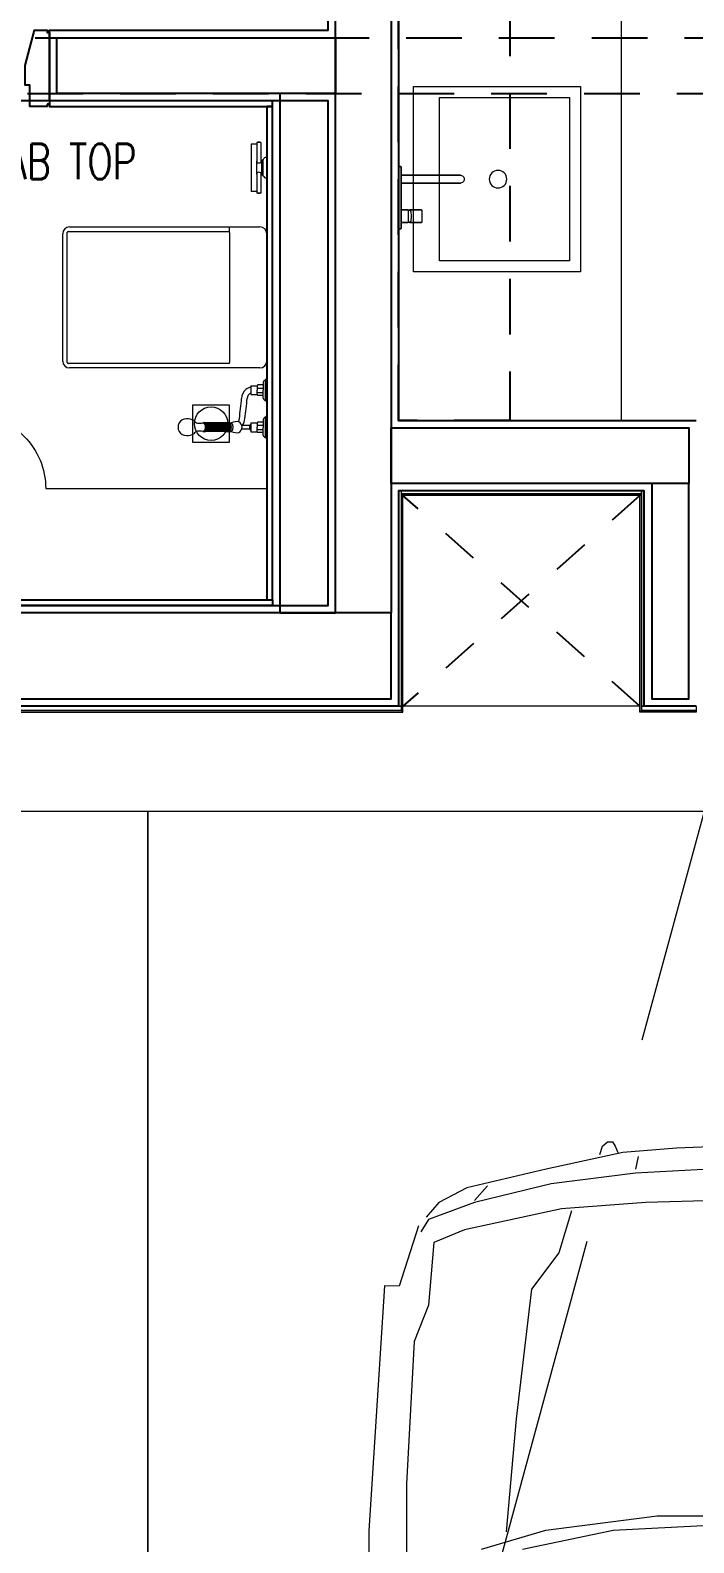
# Model space of a CAD drawing. Header units: metres. Extents: x 42 to 199, y -121 to 268.
# Drawn here: x 80.204 to 81.992, y -60.667 to -56.592 of the extents above; entities that cross this region are included whole.
import ezdxf
from ezdxf.enums import TextEntityAlignment as Align

# ---------------------------------------------------------------- set-up
doc = ezdxf.new("R2010")
doc.units = ezdxf.units.M
doc.header["$LTSCALE"] = 0.3
doc.linetypes.add('( Hidden )', pattern=[0.375, 0.25, -0.125])
doc.linetypes.add('HIDDEN', pattern=[0.375, 0.25, -0.125])
doc.layers.get('0').update_dxf_attribs({"color": 8})
for name, color, linetype, lineweight in [('A-DOOR TAGS', 8, 'Continuous', 9), ('A-Furniture', 8, 'Continuous', 0), ('A-Plumbing Fixtures', 8, 'Continuous', 0), ('DA HOUSE ARCH LAYOUT', 8, 'Continuous', 9), ('ELEVATION 3', 8, 'Continuous', 13)]:
    doc.layers.add(name, color=color, linetype=linetype, lineweight=lineweight)
for name, color, linetype in [('A-DWV', 8, 'Continuous'), ('A-ELEVATION 3', 8, 'Continuous'), ('A-ELEVATION 5', 8, 'Continuous'), ('A-flooring', 8, 'Continuous'), ('A-Hidden-Above', 8, 'HIDDEN'), ('A-Wall-Full', 8, 'Continuous'), ('A-Wall-Plst', 8, 'Continuous')]:
    doc.layers.add(name, color=color, linetype=linetype)
doc.styles.add('RomanS-Narrow', font='romans.shx', dxfattribs={"width": 0.75})

# ---------------------------------------------------------------- blocks, each defined once
blk = doc.blocks.new('car')
at = {"layer": 'A-Furniture'}
for p, q in [((33.113, 18.9106), (33.2645, 18.9051)), ((33.4297, 18.9106), (33.4226, 18.8938)), ((33.4364, 18.9219), (33.4297, 18.9106)), ((33.4502, 18.9219), (33.4364, 18.9219)), ((33.464, 18.9106), (33.4502, 18.9219)), ((33.4711, 18.8883), (33.464, 18.9106)), ((33.2645, 18.9051), (33.4092, 18.8938)), ((33.3678, 18.8825), (33.3745, 18.8486)), ((33.4092, 18.8938), (33.6159, 18.8486)), ((33.175, 18.8486), (33.3745, 18.8373)), ((33.3745, 18.8373), (33.6021, 18.8092)), ((33.6159, 18.8486), (33.8292, 18.7979)), ((33.6021, 18.8092), (33.8087, 18.7585)), ((33.774, 18.8037), (33.8087, 18.764)), ((33.8292, 18.7979), (33.9049, 18.7585)), ((33.1541, 18.764), (33.3469, 18.7585)), ((33.3469, 18.7585), (33.5744, 18.7414)), ((33.8087, 18.7585), (33.9325, 18.7133)), ((33.9049, 18.7585), (33.9392, 18.7191)), ((33.5468, 18.7359), (33.5812, 18.6232)), ((33.5744, 18.7414), (33.8359, 18.6852)), ((33.9325, 18.7133), (33.953, 18.6794)), ((33.8359, 18.6852), (33.9187, 18.6513)), ((33.9598, 18.6959), (34.012, 18.5331)), ((33.9187, 18.6513), (33.9325, 18.4821)), ((33.5812, 18.6232), (33.6546, 18.5253)), ((33.6546, 18.5253), (33.696, 18.1755)), ((34.012, 18.5331), (34.0515, 18.5341)), ((34.0515, 18.5341), (34.0933, 17.8737)), ((33.9325, 18.4821), (33.9713, 18.3841)), ((33.9713, 18.3841), (33.9922, 18.0005)), ((33.696, 18.1755), (33.7237, 17.871)), ((33.9922, 18.0005), (33.9922, 17.7693)), ((33.3167, 17.9147), (33.072, 17.9147)), ((33.6162, 17.8759), (33.3167, 17.9147)), ((33.4349, 17.8759), (33.1746, 17.889)), ((33.6796, 17.8242), (33.4349, 17.8759)), ((33.79, 17.8242), (33.6162, 17.8759)), ((34.0933, 17.8737), (34.0933, 17.6849))]:
    blk.add_line(p, q, dxfattribs=at)
blk = doc.blocks.new('zw$AFE9')
at = {"color": 8, "linetype": '( Hidden )', "ltscale": 15, "transparency": 33554559}
blk.add_lwpolyline([(5.5, 0), (0, 1.5), (5.5, 3)], dxfattribs=at)
at = {"color": 8, "transparency": 33554559}
blk.add_lwpolyline([(5.5, 3), (5.5, 0), (0, 0), (0, 3)], close=True, dxfattribs=at)
at = {"layer": 'A-ELEVATION 5', "xscale": -1, "rotation": 89.99999999999979}
blk.add_blockref('car', (19.813, 34.6888), dxfattribs=at)
blk = doc.blocks.new('FK_R_BLR_FINAL FLOOR PLANS_24.09.2020$0$Door Legend-flat-46')
at = {"color": 8, "linetype": 'ByBlock'}
blk.add_ellipse((-0.0021, 0.106), major_axis=(0.21, 0.0004), ratio=0.597277, start_param=-3.141592653589793, end_param=3.141592653589793, dxfattribs=at)
blk = doc.blocks.new('zw$81B5-flat-1-flat-1-flat-1-flat-1-flat-1-flat-1-flat-1')
at = {"color": 4}
for p, q in [((-0.5618, -0.5486), (-0.5618, -0.0361)), ((-0.5493, -0.4648), (-0.5493, -0.0323)), ((-0.5468, -0.0298), (-0.1968, -0.0298)), ((-0.543, -0.0173), (-0.2005, -0.0173)), ((-0.1943, -0.0323), (-0.1943, -0.4648)), ((-0.1818, -0.0361), (-0.1818, -0.5486)), ((-0.7329, -0.459), (-0.7329, -0.4021)), ((-0.7327, -0.4595), (-0.7327, -0.4024)), ((-0.7322, -0.4604), (-0.7322, -0.403)), ((-0.7314, -0.4615), (-0.7314, -0.4038)), ((-0.7303, -0.4629), (-0.7303, -0.4048)), ((-0.7289, -0.4641), (-0.7289, -0.4057)), ((-0.7272, -0.4651), (-0.7272, -0.4066)), ((-0.7254, -0.4659), (-0.7254, -0.4072)), ((-0.7175, -0.466), (-0.7175, -0.4073)), ((-0.7156, -0.4652), (-0.7156, -0.4067)), ((-0.7139, -0.4642), (-0.7139, -0.4058)), ((-0.7125, -0.4629), (-0.7125, -0.4048)), ((-0.7113, -0.4615), (-0.7113, -0.4038)), ((-0.7103, -0.4601), (-0.7103, -0.4028)), ((-0.7098, -0.459), (-0.7098, -0.4021)), ((-0.7235, -0.4664), (-0.7235, -0.4077)), ((-0.7215, -0.4666), (-0.7215, -0.4078)), ((-0.7195, -0.4664), (-0.7195, -0.4077)), ((-0.7329, -0.4664), (-0.7329, -0.4722)), ((-0.7098, -0.4664), (-0.7098, -0.4722)), ((-0.1968, -0.4673), (-0.5468, -0.4673)), ((-0.1968, -0.4673), (-0.1818, -0.4673)), ((-0.7098, -0.5246), (-0.7336, -0.5246)), ((-0.7336, -0.5246), (-0.7336, -0.5415)), ((-0.7268, -0.5219), (-0.7268, -0.4997)), ((-0.7166, -0.5219), (-0.7166, -0.4999)), ((-0.7098, -0.5246), (-0.7098, -0.5415)), ((-0.6098, -0.5246), (-0.6336, -0.5246)), ((-0.6336, -0.5246), (-0.6336, -0.5415)), ((-0.6098, -0.5246), (-0.6098, -0.5415)), ((0.0415, -0.5256), (-0.0866, -0.5255)), ((-0.0865, -0.5409), (-0.0865, -0.5255)), ((0.0415, -0.5256), (0.0005, -0.5256)), ((0.0415, -0.5409), (0.0415, -0.5255)), ((-0.7513, -0.5673), (-0.7513, -0.5646)), ((-0.7513, -0.5673), (-0.6923, -0.5673)), ((-0.6945, -0.5634), (-0.7491, -0.5634)), ((-0.7433, -0.5572), (-0.7218, -0.5572)), ((-0.7358, -0.5572), (-0.7358, -0.5426)), ((-0.7336, -0.5415), (-0.7217, -0.5415)), ((-0.7277, -0.5415), (-0.7277, -0.5572)), ((-0.7003, -0.5572), (-0.7218, -0.5572)), ((-0.7098, -0.5415), (-0.7217, -0.5415)), ((-0.7158, -0.5415), (-0.7158, -0.5572)), ((-0.7076, -0.5572), (-0.7076, -0.5426)), ((-0.6923, -0.5673), (-0.6923, -0.5646)), ((-0.6513, -0.5673), (-0.6513, -0.5646)), ((-0.6513, -0.5673), (-0.5923, -0.5673)), ((-0.5945, -0.5634), (-0.6491, -0.5634)), ((-0.6433, -0.5572), (-0.6218, -0.5572)), ((-0.6358, -0.5572), (-0.6358, -0.5426)), ((-0.6336, -0.5415), (-0.6217, -0.5415)), ((-0.6277, -0.5415), (-0.6277, -0.5572)), ((-0.6003, -0.5572), (-0.6218, -0.5572)), ((-0.6098, -0.5415), (-0.6217, -0.5415)), ((-0.6158, -0.5415), (-0.6158, -0.5572)), ((-0.6076, -0.5572), (-0.6076, -0.5426)), ((-0.5923, -0.5673), (-0.5923, -0.5646)), ((-0.2005, -0.5673), (-0.543, -0.5673)), ((-0.091, -0.5509), (-0.091, -0.5409)), ((-0.0358, -0.5409), (-0.091, -0.5409)), ((-0.0358, -0.5509), (-0.091, -0.5509)), ((-0.0492, -0.5633), (-0.0492, -0.5673)), ((0.0058, -0.5673), (-0.0492, -0.5673)), ((0.0003, -0.5568), (-0.0437, -0.5568)), ((-0.0017, -0.5528), (-0.0417, -0.5528)), ((-0.0417, -0.5528), (-0.0417, -0.5568)), ((-0.0037, -0.5398), (-0.0397, -0.5398)), ((0.046, -0.5409), (-0.0077, -0.5409)), ((0.046, -0.5509), (-0.0077, -0.5509)), ((-0.0017, -0.5528), (-0.0017, -0.5568)), ((0.0058, -0.5633), (0.0058, -0.5673)), ((0.046, -0.5509), (0.046, -0.5409))]:
    blk.add_line(p, q, dxfattribs=at)
blk.add_lwpolyline([(-0.6618, -0.4673), (-0.6618, -0.3673), (-0.7618, -0.3673), (-0.7618, -0.4673)], close=True, dxfattribs=at)
for points in [[(-0.091, -0.5489), (-0.092, -0.5489), (-0.092, -0.5429), (-0.091, -0.5429)], [(0.046, -0.5489), (0.047, -0.5489), (0.047, -0.5429), (0.046, -0.5429)]]:
    blk.add_lwpolyline(points, dxfattribs=at)
blk.add_circle((-0.7118, -0.4173), 0.045, dxfattribs=at)
for centre, radius, start, end in [((-0.543, -0.0361), 0.0188, 90, 180), ((-0.5468, -0.0323), 0.0025, 90, 180), ((-0.2005, -0.0361), 0.0188, 0, 90), ((-0.1968, -0.0323), 0.0025, 0, 90), ((-0.7213, -0.3507), 0.0225, 359.1351, 180.8649), ((-0.7011, -0.352), 0.0427, 178.7483, 206.4876), ((-0.7414, -0.352), 0.0427, 333.5124, 1.2517), ((-0.7485, -0.3854), 0.017, 16.288, 57.3519), ((-0.7308, -0.3984), 0.0028, 137.3065, 222.6935), ((-0.7317, -0.3956), 0.0015, 143.1441, 216.8559), ((-0.7317, -0.4012), 0.0015, 143.1441, 216.8559), ((-0.7791, -0.3852), 0.0471, 348.3571, 5.6253), ((-0.7213, -0.3897), 0.0126, 203.4368, 336.5632), ((-0.7213, -0.3908), 0.0129, 206.3551, 333.6449), ((-0.7213, -0.3928), 0.0138, 213.1371, 326.8629), ((-0.7213, -0.3932), 0.0146, 217.5398, 322.4602), ((-0.6636, -0.3852), 0.0471, 174.3747, 191.6429), ((-0.6942, -0.3854), 0.017, 122.6481, 163.712), ((-0.711, -0.3956), 0.0015, 323.1441, 36.8559), ((-0.7118, -0.3984), 0.0028, 317.3065, 42.6935), ((-0.711, -0.4012), 0.0015, 323.1441, 36.8559), ((-0.7056, -0.4862), 0.0307, 152.7727, 191.5996), ((-0.7308, -0.4627), 0.0028, 137.3065, 222.6935), ((-0.7317, -0.4599), 0.0015, 143.1441, 216.8559), ((-0.7317, -0.4655), 0.0015, 143.1441, 216.8559), ((-0.7213, -0.454), 0.0126, 203.4368, 336.5632), ((-0.7213, -0.455), 0.0129, 206.3551, 333.6449), ((-0.7213, -0.457), 0.0138, 213.1371, 326.8629), ((-0.7213, -0.4575), 0.0146, 217.5398, 322.4602), ((-0.7213, -0.4589), 0.0176, 229.0147, 310.9853), ((-0.711, -0.4599), 0.0015, 323.1441, 36.8559), ((-0.7118, -0.4627), 0.0028, 317.3065, 42.6935), ((-0.711, -0.4655), 0.0015, 323.1441, 36.8559), ((-0.7369, -0.4862), 0.0307, 348.4004, 27.2273), ((-0.5468, -0.4648), 0.0025, 180, 270), ((-0.1968, -0.4648), 0.0025, 270, 0), ((-0.7213, -0.4839), 0.0167, 210.5106, 329.4894), ((-0.7217, -0.5305), 0.01, 35.7762, 144.2238), ((-0.6932, -0.4637), 0.0448, 238.5932, 263.7686), ((-0.6949, -0.4669), 0.0268, 244.0824, 263.2266), ((-0.5028, 0.9912), 1.4974, 262.5073, 264.5933), ((-0.6006, 0.1115), 0.6274, 261.0603, 266.0403), ((-0.6441, -0.5317), 0.0321, 39.6697, 89.6336), ((-0.6437, -0.5296), 0.0153, 19.0504, 90.6085), ((-0.6386, -0.5265), 0.0245, 4.3011, 38.585), ((-0.7492, -0.5658), 0.00241, 88.0282, 152.0821), ((-0.7368, -0.5693), 0.0138, 118.3436, 154.2104), ((-0.732, -0.5471), 0.00586, 105.9076, 129.9207), ((-0.7114, -0.5471), 0.00586, 50.0793, 74.0924), ((-0.7068, -0.5693), 0.0138, 25.7896, 61.6564), ((-0.6944, -0.5658), 0.00241, 27.9179, 91.9718), ((-0.6492, -0.5658), 0.00241, 88.0282, 152.0821), ((-0.6368, -0.5693), 0.0138, 118.3436, 154.2104), ((-0.632, -0.5471), 0.00586, 105.9076, 129.9207), ((-0.6114, -0.5471), 0.00586, 50.0793, 74.0924), ((-0.6068, -0.5693), 0.0138, 25.7896, 61.6564), ((-0.5944, -0.5658), 0.00241, 27.9179, 91.9718), ((-0.543, -0.5486), 0.0188, 180, 270), ((-0.2005, -0.5486), 0.0188, 270, 0), ((-0.0449, -0.564), 0.00443, 107.7746, 170.8611), ((-0.0475, -0.5562), 0.00383, 289.8198, 350.7712), ((-0.0447, -0.5457), 0.00768, 292.3879, 317.6995), ((-0.0447, -0.5457), 0.00768, 39.5857, 50.1197), ((-0.0442, -0.5459), 0.00975, 329.1554, 30.8446), ((0.0007, -0.5459), 0.00975, 149.1554, 210.8446), ((0.0012, -0.5457), 0.00768, 129.8803, 141.0583), ((0.0012, -0.5457), 0.00768, 222.3005, 247.6121), ((0.004, -0.5562), 0.00383, 189.2288, 250.1802), ((0.0014, -0.564), 0.00443, 9.1389, 72.2254)]:
    blk.add_arc(centre, radius, start, end, dxfattribs=at)
blk = doc.blocks.new('RED_ROSETTA_PV_XREF 22.07.21$0$A$C7F376221-flat-2-flat-1-flat-1-flat-1-flat-1-flat-1-flat-1')
at = {"color": 4, "ltscale": 0.5}
for p, q in [((0.45, 0.5), (0, 0.5)), ((0, 0.5), (0, 0)), ((0.45, 0), (0.45, 0.5)), ((0.38, 0.47), (0.03, 0.47)), ((0.03, 0.47), (0.03, 0.03)), ((0.38, 0.03), (0.38, 0.47)), ((0.3139, 0.2527), (0.3136, 0.25)), ((0.3139, 0.2527), (0.3136, 0.25)), ((0.3136, 0.25), (0.3139, 0.2473)), ((0.3136, 0.25), (0.3139, 0.2473)), ((0.3149, 0.2552), (0.3139, 0.2527)), ((0.3149, 0.2552), (0.3139, 0.2527)), ((0.3139, 0.2473), (0.3149, 0.2448)), ((0.3139, 0.2473), (0.3149, 0.2448)), ((0.3165, 0.2574), (0.3149, 0.2552)), ((0.3149, 0.2448), (0.3165, 0.2426)), ((0.3185, 0.2591), (0.3165, 0.2574)), ((0.3209, 0.2601), (0.3185, 0.2591)), ((0.3234, 0.2605), (0.3209, 0.2601)), ((0.3376, 0.2605), (0.3234, 0.2605)), ((0.3234, 0.2605), (0.3376, 0.2605)), ((0.3395, 0.2605), (0.3376, 0.2605)), ((0.3376, 0.2605), (0.3395, 0.2605)), ((0.3419, 0.2605), (0.3395, 0.2605)), ((0.3395, 0.2605), (0.3419, 0.2605)), ((0.3419, 0.2605), (0.3447, 0.2605)), ((0.3447, 0.2605), (0.3419, 0.2605)), ((0.3447, 0.2605), (0.348, 0.2605)), ((0.348, 0.2605), (0.3447, 0.2605)), ((0.3516, 0.2605), (0.348, 0.2605)), ((0.348, 0.2605), (0.3516, 0.2605)), ((0.3554, 0.2605), (0.3516, 0.2605)), ((0.3516, 0.2605), (0.3554, 0.2605)), ((0.3554, 0.2605), (0.3595, 0.2605)), ((0.3595, 0.2605), (0.3554, 0.2605)), ((0.3595, 0.2605), (0.3638, 0.2605)), ((0.3638, 0.2605), (0.3595, 0.2605)), ((0.3638, 0.2605), (0.3681, 0.2605)), ((0.3681, 0.2605), (0.3638, 0.2605)), ((0.3681, 0.2605), (0.4801, 0.2605)), ((0.4801, 0.2605), (0.3681, 0.2605)), ((0.4806, 0.2605), (0.4801, 0.2605)), ((0.4801, 0.2605), (0.4806, 0.2605)), ((0.4814, 0.2607), (0.4806, 0.2605)), ((0.4824, 0.2612), (0.4814, 0.2607)), ((0.4832, 0.2622), (0.4824, 0.2612)), ((0.4836, 0.2635), (0.4832, 0.2622)), ((0.4839, 0.2837), (0.4836, 0.283)), ((0.4836, 0.283), (0.4836, 0.2828)), ((0.4836, 0.2828), (0.4836, 0.2823)), ((0.4836, 0.2823), (0.4836, 0.2815)), ((0.4836, 0.2815), (0.4836, 0.2805)), ((0.4836, 0.2805), (0.4836, 0.2793)), ((0.4836, 0.2793), (0.4836, 0.278)), ((0.4836, 0.278), (0.4836, 0.2635)), ((0.4836, 0.278), (0.4836, 0.277)), ((0.4836, 0.278), (0.4836, 0.2635)), ((0.4836, 0.277), (0.4836, 0.2743)), ((0.4836, 0.2766), (0.4836, 0.2756)), ((0.4836, 0.2756), (0.4836, 0.273)), ((0.4836, 0.2743), (0.4836, 0.2698)), ((0.4836, 0.273), (0.4836, 0.2688)), ((0.4836, 0.2698), (0.4836, 0.2639)), ((0.4836, 0.2688), (0.4836, 0.2635)), ((0.4836, 0.266), (0.4836, 0.2654)), ((0.4836, 0.2654), (0.4836, 0.2639)), ((0.4836, 0.2646), (0.4836, 0.2641)), ((0.4836, 0.2641), (0.4836, 0.2635)), ((0.4836, 0.2639), (0.4836, 0.2613)), ((0.4836, 0.2639), (0.4836, 0.2572)), ((0.4836, 0.2613), (0.4836, 0.258)), ((0.4836, 0.258), (0.4836, 0.2541)), ((0.4836, 0.2572), (0.4836, 0.25)), ((0.4836, 0.2541), (0.4836, 0.25)), ((0.4836, 0.25), (0.4836, 0.2428)), ((0.4836, 0.25), (0.4836, 0.2459)), ((0.4836, 0.2459), (0.4836, 0.242)), ((0.4846, 0.284), (0.4839, 0.2837)), ((0.4839, 0.2837), (0.4839, 0.2835)), ((0.4839, 0.2835), (0.4839, 0.2829)), ((0.4839, 0.2829), (0.4839, 0.282)), ((0.4839, 0.282), (0.4839, 0.2808)), ((0.4839, 0.2808), (0.4839, 0.2795)), ((0.4839, 0.2795), (0.4839, 0.278)), ((0.4839, 0.278), (0.4839, 0.2)), ((0.4839, 0.278), (0.4839, 0.2)), ((0.4906, 0.284), (0.4846, 0.284)), ((0.4846, 0.284), (0.4906, 0.284)), ((0.4906, 0.284), (0.4906, 0.2838)), ((0.4906, 0.2838), (0.4906, 0.2832)), ((0.4906, 0.2832), (0.4906, 0.2822)), ((0.4906, 0.2822), (0.4906, 0.281)), ((0.4906, 0.281), (0.4906, 0.2795)), ((0.4906, 0.2795), (0.4906, 0.278)), ((0.4906, 0.278), (0.4906, 0.2)), ((0.4906, 0.278), (0.4906, 0.2)), ((0.3165, 0.2426), (0.3185, 0.2409)), ((0.3185, 0.2409), (0.3209, 0.2399)), ((0.3209, 0.2399), (0.3234, 0.2395)), ((0.3234, 0.2395), (0.3376, 0.2395)), ((0.3376, 0.2395), (0.3234, 0.2395)), ((0.3395, 0.2395), (0.3376, 0.2395)), ((0.3376, 0.2395), (0.3395, 0.2395)), ((0.3419, 0.2395), (0.3395, 0.2395)), ((0.3395, 0.2395), (0.3419, 0.2395)), ((0.3419, 0.2395), (0.3447, 0.2395)), ((0.3447, 0.2395), (0.3419, 0.2395)), ((0.3447, 0.2395), (0.348, 0.2395)), ((0.348, 0.2395), (0.3447, 0.2395)), ((0.348, 0.2395), (0.3516, 0.2395)), ((0.3516, 0.2395), (0.348, 0.2395)), ((0.3516, 0.2395), (0.3554, 0.2395)), ((0.3554, 0.2395), (0.3516, 0.2395)), ((0.3595, 0.2395), (0.3554, 0.2395)), ((0.3554, 0.2395), (0.3595, 0.2395)), ((0.3638, 0.2395), (0.3595, 0.2395)), ((0.3595, 0.2395), (0.3638, 0.2395)), ((0.3638, 0.2395), (0.3681, 0.2395)), ((0.3681, 0.2395), (0.3638, 0.2395)), ((0.3681, 0.2395), (0.4801, 0.2395)), ((0.4801, 0.2395), (0.3681, 0.2395)), ((0.4801, 0.2395), (0.4806, 0.2395)), ((0.4806, 0.2395), (0.4801, 0.2395)), ((0.4806, 0.2395), (0.4814, 0.2393)), ((0.4814, 0.2393), (0.4824, 0.2388)), ((0.4824, 0.2388), (0.4832, 0.2378)), ((0.4832, 0.2378), (0.4836, 0.2365)), ((0.4836, 0.2428), (0.4836, 0.2361)), ((0.4836, 0.242), (0.4836, 0.2387)), ((0.4836, 0.2387), (0.4836, 0.2361)), ((0.4836, 0.2365), (0.4836, 0.2312)), ((0.4836, 0.2365), (0.4836, 0.2359)), ((0.4836, 0.2365), (0.4836, 0.2)), ((0.4836, 0.2361), (0.4836, 0.2346)), ((0.4836, 0.2361), (0.4836, 0.2302)), ((0.4836, 0.2359), (0.4836, 0.2354)), ((0.4836, 0.2346), (0.4836, 0.234)), ((0.4836, 0.2312), (0.4836, 0.227)), ((0.4836, 0.2302), (0.4836, 0.2257)), ((0.4836, 0.227), (0.4836, 0.2244)), ((0.4836, 0.2257), (0.4836, 0.223)), ((0.4836, 0.2244), (0.4836, 0.2234)), ((0.4836, 0.223), (0.4836, 0.222)), ((0.4278, 0.1667), (0.4276, 0.1662)), ((0.4276, 0.1662), (0.4276, 0.15)), ((0.4282, 0.167), (0.4278, 0.1667)), ((0.4301, 0.167), (0.4282, 0.167)), ((0.4282, 0.167), (0.4301, 0.167)), ((0.4435, 0.167), (0.4301, 0.167)), ((0.4301, 0.167), (0.4435, 0.167)), ((0.4435, 0.167), (0.4465, 0.167)), ((0.4465, 0.167), (0.4435, 0.167)), ((0.4606, 0.167), (0.4465, 0.167)), ((0.4465, 0.167), (0.4606, 0.167)), ((0.4586, 0.1647), (0.4577, 0.162)), ((0.4595, 0.1664), (0.4586, 0.1647)), ((0.4606, 0.166), (0.4592, 0.1658)), ((0.4606, 0.167), (0.4595, 0.1664)), ((0.4606, 0.167), (0.4606, 0.1664)), ((0.4606, 0.1664), (0.4606, 0.166)), ((0.4646, 0.166), (0.4606, 0.166)), ((0.4606, 0.166), (0.4646, 0.166)), ((0.4648, 0.1668), (0.4646, 0.1663)), ((0.4646, 0.1663), (0.4646, 0.166)), ((0.4646, 0.166), (0.4646, 0.1654)), ((0.4646, 0.1654), (0.4646, 0.1639)), ((0.4646, 0.1639), (0.4646, 0.1613)), ((0.4653, 0.167), (0.4648, 0.1668)), ((0.4648, 0.1668), (0.4648, 0.1662)), ((0.4648, 0.1662), (0.4648, 0.1645)), ((0.4648, 0.1645), (0.4648, 0.1619)), ((0.4653, 0.167), (0.4836, 0.167)), ((0.4836, 0.167), (0.4653, 0.167)), ((0.4836, 0.2), (0.4836, 0.167)), ((0.4836, 0.178), (0.4836, 0.177)), ((0.4836, 0.177), (0.4836, 0.1743)), ((0.4836, 0.1766), (0.4836, 0.1756)), ((0.4836, 0.1756), (0.4836, 0.173)), ((0.4836, 0.1743), (0.4836, 0.1698)), ((0.4836, 0.173), (0.4836, 0.1688)), ((0.4836, 0.1698), (0.4836, 0.1639)), ((0.4836, 0.1688), (0.4836, 0.167)), ((0.4836, 0.1675), (0.4836, 0.1669)), ((0.4836, 0.1675), (0.4836, 0.167)), ((0.4836, 0.1669), (0.4836, 0.1652)), ((0.4836, 0.1652), (0.4836, 0.1624)), ((0.4836, 0.1639), (0.4836, 0.1572)), ((0.4839, 0.2), (0.4839, 0.122)), ((0.4906, 0.2), (0.4906, 0.122)), ((0.4276, 0.15), (0.4276, 0.1338)), ((0.4276, 0.1338), (0.4278, 0.1333)), ((0.4278, 0.1333), (0.4282, 0.133)), ((0.4282, 0.133), (0.4301, 0.133)), ((0.4301, 0.133), (0.4282, 0.133)), ((0.4465, 0.133), (0.4301, 0.133)), ((0.4301, 0.133), (0.4465, 0.133)), ((0.4465, 0.133), (0.4606, 0.133)), ((0.4606, 0.133), (0.4465, 0.133)), ((0.4567, 0.1544), (0.4566, 0.15)), ((0.4566, 0.15), (0.4567, 0.1456)), ((0.4571, 0.1584), (0.4567, 0.1544)), ((0.4567, 0.1456), (0.4571, 0.1416)), ((0.4577, 0.162), (0.4571, 0.1584)), ((0.4571, 0.1416), (0.4577, 0.138)), ((0.4577, 0.138), (0.4586, 0.1353)), ((0.4586, 0.1353), (0.4595, 0.1336)), ((0.4592, 0.1342), (0.4606, 0.134)), ((0.4595, 0.1336), (0.4606, 0.133)), ((0.4646, 0.134), (0.4606, 0.134)), ((0.4606, 0.134), (0.4606, 0.1336)), ((0.4606, 0.134), (0.4646, 0.134)), ((0.4606, 0.1336), (0.4606, 0.133)), ((0.4646, 0.1613), (0.4646, 0.1579)), ((0.4646, 0.1579), (0.4646, 0.1541)), ((0.4646, 0.1541), (0.4646, 0.15)), ((0.4646, 0.15), (0.4646, 0.1459)), ((0.4646, 0.1459), (0.4646, 0.1421)), ((0.4646, 0.1421), (0.4646, 0.1387)), ((0.4646, 0.1387), (0.4646, 0.1361)), ((0.4646, 0.1361), (0.4646, 0.1346)), ((0.4646, 0.1346), (0.4646, 0.134)), ((0.4646, 0.134), (0.4646, 0.1338)), ((0.4646, 0.1338), (0.4648, 0.1333)), ((0.4648, 0.1619), (0.4648, 0.1584)), ((0.4648, 0.1584), (0.4648, 0.1543)), ((0.4648, 0.1543), (0.4648, 0.15)), ((0.4648, 0.15), (0.4648, 0.1457)), ((0.4648, 0.1457), (0.4648, 0.1417)), ((0.4648, 0.1417), (0.4648, 0.1382)), ((0.4648, 0.1382), (0.4648, 0.1355)), ((0.4648, 0.1355), (0.4648, 0.1339)), ((0.4648, 0.1339), (0.4648, 0.1333)), ((0.4648, 0.1333), (0.4653, 0.133)), ((0.4653, 0.133), (0.4836, 0.133)), ((0.4836, 0.133), (0.4653, 0.133)), ((0.4836, 0.1624), (0.4836, 0.1588)), ((0.4836, 0.1588), (0.4836, 0.1545)), ((0.4836, 0.1572), (0.4836, 0.15)), ((0.4836, 0.1545), (0.4836, 0.15)), ((0.4836, 0.15), (0.4836, 0.1428)), ((0.4836, 0.15), (0.4836, 0.1455)), ((0.4836, 0.1455), (0.4836, 0.1412)), ((0.4836, 0.1428), (0.4836, 0.1361)), ((0.4836, 0.1412), (0.4836, 0.1376)), ((0.4836, 0.1376), (0.4836, 0.1348)), ((0.4836, 0.1361), (0.4836, 0.1302)), ((0.4836, 0.1348), (0.4836, 0.1331)), ((0.4836, 0.1331), (0.4836, 0.1325)), ((0.4836, 0.133), (0.4836, 0.122)), ((0.4836, 0.133), (0.4836, 0.1312)), ((0.4836, 0.133), (0.4836, 0.1325)), ((0.4836, 0.1312), (0.4836, 0.127)), ((0.4836, 0.1302), (0.4836, 0.1257)), ((0.4836, 0.127), (0.4836, 0.1244)), ((0.4836, 0.1257), (0.4836, 0.123)), ((0.4836, 0.1244), (0.4836, 0.1234)), ((0.4836, 0.123), (0.4836, 0.122)), ((0.4836, 0.122), (0.4836, 0.1207)), ((0.4836, 0.1207), (0.4836, 0.1195)), ((0.4836, 0.1195), (0.4836, 0.1185)), ((0.4836, 0.1185), (0.4836, 0.1177)), ((0.4836, 0.1177), (0.4836, 0.1172)), ((0.4836, 0.1172), (0.4836, 0.117)), ((0.4836, 0.117), (0.4839, 0.1163)), ((0.4839, 0.122), (0.4839, 0.1205)), ((0.4839, 0.1205), (0.4839, 0.1192)), ((0.4839, 0.1192), (0.4839, 0.118)), ((0.4839, 0.118), (0.4839, 0.1171)), ((0.4839, 0.1171), (0.4839, 0.1165)), ((0.4839, 0.1165), (0.4839, 0.1163)), ((0.4839, 0.1163), (0.4846, 0.116)), ((0.4846, 0.116), (0.4906, 0.116)), ((0.4906, 0.116), (0.4846, 0.116)), ((0.4906, 0.122), (0.4906, 0.1205)), ((0.4906, 0.1205), (0.4906, 0.119)), ((0.4906, 0.119), (0.4906, 0.1178)), ((0.4906, 0.1178), (0.4906, 0.1168)), ((0.4906, 0.1168), (0.4906, 0.1162)), ((0.4906, 0.1162), (0.4906, 0.116)), ((0, 0), (0.45, 0)), ((0.03, 0.03), (0.38, 0.03))]:
    blk.add_line(p, q, dxfattribs=at)
blk.add_circle((0.2223, 0.25), 0.0237, dxfattribs=at)
blk = doc.blocks.new('DA HOUSE ARCH LAYOUT')
at = {"layer": 'A-DWV', "color": 8, "linetype": 'Continuous'}
blk.add_lwpolyline([(-16.8964, 3.8372), (-16.8964, 3.8312), (-16.9434, 3.8312), (-16.9434, 3.8882), (-16.9554, 3.8882), (-16.9554, 3.9412), (-16.9304, 4.0362), (-16.8964, 4.0362), (-16.8964, 4.0302), (-16.8904, 4.0302), (-16.8904, 3.8372)], close=True, dxfattribs=at)
at = {"layer": 'A-ELEVATION 3', "color": 8, "ltscale": 0.25}
blk.add_line((-16.8904, 3.8462), (-17.7504, 3.8462), dxfattribs=at)
at = {"layer": 'A-flooring', "color": 8, "ltscale": 0.25}
for points in [[(-16.2896, 3.8462), (-16.8904, 3.8462), (-16.8904, 3.8312), (-16.2896, 3.8312)], [(-16.2896, 2.4862), (-18.9496, 2.4862), (-18.9496, 2.5012), (-16.2896, 2.5012)]]:
    blk.add_lwpolyline(points, close=True, dxfattribs=at)
at = {"layer": 'A-Furniture', "color": 8}
blk.add_line((-15.2992, 2.215), (-15.9376, 2.215), dxfattribs=at)
for points in [[(-15.3496, 2.985), (-15.9496, 2.985), (-15.9496, 5.8667), (-15.3496, 5.8667)], [(-15.9496, 2.215), (-15.9416, 2.215), (-15.9416, 2.795), (-15.9496, 2.795)], [(-15.2952, 2.795), (-15.2952, 2.787), (-15.9416, 2.787), (-15.9416, 2.795)], [(-15.9376, 2.199), (-15.9376, 2.787), (-15.9416, 2.787), (-15.9416, 2.203)], [(-15.2992, 2.787), (-15.2992, 2.783), (-15.9376, 2.783), (-15.9376, 2.787)], [(-15.2992, 2.199), (-15.2992, 2.787), (-15.2952, 2.787), (-15.2952, 2.203)], [(-15.2872, 2.215), (-15.2952, 2.215), (-15.2952, 2.795), (-15.2872, 2.795)], [(-15.9416, 2.215), (-19.6764, 2.215), (-19.6781, 2.2029), (-15.9416, 2.203)], [(-15.9416, 2.203), (-19.625, 2.2029), (-19.625, 2.199), (-15.9376, 2.199)], [(-15.2952, 2.203), (-15.1472, 2.203), (-15.1472, 2.199), (-15.2992, 2.199)], [(-15.2952, 2.215), (-15.1472, 2.215), (-15.1472, 2.203), (-15.2952, 2.203)]]:
    blk.add_lwpolyline(points, close=True, dxfattribs=at)
at = {"layer": 'A-Hidden-Above', "color": 8, "ltscale": 2}
for p, q in [((-19.429, 4.0162), (-10.4248, 4.0162)), ((-19.4497, 3.8662), (-10.5248, 3.8662))]:
    blk.add_line(p, q, dxfattribs=at)
at = {"layer": 'A-Hidden-Above', "color": 8}
for p, q in [((-15.2992, 2.783), (-15.9376, 2.215)), ((-15.2992, 2.215), (-15.9376, 2.783))]:
    blk.add_line(p, q, dxfattribs=at)
at = {"layer": 'A-Hidden-Above', "color": 8, "ltscale": 2}
blk.add_lwpolyline([(-15.9496, 5.8667), (-15.6496, 5.8667), (-15.6496, 2.985), (-15.9496, 2.985)], close=True, dxfattribs=at)
at = {"layer": 'A-Wall-Full', "color": 8}
for points in [[(-15.9696, 2.4662), (-16.1196, 2.4662), (-16.1196, 5.8867), (-15.9696, 5.8867)], [(-16.8704, 4.0162), (-16.1196, 4.0162), (-16.1196, 3.8662), (-16.8704, 3.8662)], [(-16.1196, 3.8662), (-16.2696, 3.8662), (-16.2696, 2.4662), (-16.1196, 2.4662)], [(-15.9696, 2.965), (-15.1672, 2.965), (-15.1672, 2.815), (-15.9696, 2.815)], [(-15.1672, 2.815), (-15.2672, 2.815), (-15.2672, 2.235), (-15.1672, 2.235)], [(-15.9696, 2.4662), (-19.6571, 2.4662), (-19.6888, 2.235), (-15.9696, 2.235)]]:
    blk.add_lwpolyline(points, close=True, dxfattribs=at)
at = {"layer": 'A-Wall-Plst', "color": 8}
for points in [[(-18.9497, 3.8462), (-18.9497, 3.5462), (-19.1397, 3.5462), (-19.1397, 3.8462), (-19.4524, 3.8462), (-19.6392, 2.4862), (-19.1397, 2.4862), (-19.1397, 2.7862), (-18.9497, 2.7862), (-18.9497, 2.4862), (-16.1396, 2.4862), (-16.1396, 3.8462), (-16.8904, 3.8462), (-16.8904, 4.0362), (-16.1396, 4.0362), (-16.1396, 6.0567), (-15.1406, 6.0567)], [(-15.1406, 5.8667), (-15.9496, 5.8667), (-15.9496, 2.985), (-15.1472, 2.985)], [(-15.1472, 2.215), (-15.2872, 2.215), (-15.2872, 2.795), (-15.9496, 2.795), (-15.9496, 2.215), (-19.6764, 2.215), (-20.4922, -3.725)]]:
    blk.add_lwpolyline(points, dxfattribs=at)
at = {"layer": 'ELEVATION 3', "color": 8}
for points in [[(-16.8954, 4.0362), (-16.8954, 4.0312), (-16.8914, 4.0312), (-16.8914, 4.0362), (-16.8904, 4.0362), (-16.8904, 4.0302), (-16.8964, 4.0302), (-16.8964, 4.0362)], [(-16.8954, 3.8312), (-16.8954, 3.8362), (-16.8914, 3.8362), (-16.8914, 3.8312), (-16.8904, 3.8312), (-16.8904, 3.8372), (-16.8964, 3.8372), (-16.8964, 3.8312)]]:
    blk.add_lwpolyline(points, close=True, dxfattribs=at)
at = {"layer": 'A-DOOR TAGS', "color": 8}
ref = blk.add_blockref('FK_R_BLR_FINAL FLOOR PLANS_24.09.2020$0$Door Legend-flat-46', (-17.1773, 3.5695), dxfattribs=at)
ref.add_attrib('D1', 'GW22-V @ SLAB TOP', dxfattribs={"layer": '0', "height": 0.096, "style": 'RomanS-Narrow', "width": 0.75}).set_placement((-17.1783, 3.6826, 0), align=Align.MIDDLE)
at = {"layer": 'A-Furniture', "color": 8, "rotation": 270}
for p in [(-19.625, 1.932), (-16.625, 1.932)]:
    blk.add_blockref('zw$AFE9', p, dxfattribs=at)
at = {"layer": 'A-Plumbing Fixtures', "color": 8, "xscale": -1}
blk.add_blockref('RED_ROSETTA_PV_XREF 22.07.21$0$A$C7F376221-flat-2-flat-1-flat-1-flat-1-flat-1-flat-1-flat-1', (-15.4591, 3.385), dxfattribs=at)
at = {"layer": 'A-Plumbing Fixtures', "color": 8, "lineweight": 0, "rotation": 90}
blk.add_blockref('zw$81B5-flat-1-flat-1-flat-1-flat-1-flat-1-flat-1-flat-1', (-16.872, 3.688), dxfattribs=at)
at = {"layer": 'A-flooring', "color": 8, "ltscale": 0.25}
blk.add_lwpolyline([(-16.2896, 2.5012), (-16.2896, 3.8312), (-16.3046, 3.8312), (-16.3046, 2.5012)], close=True, dxfattribs=at)
at = {"layer": 'A-Plumbing Fixtures', "color": 8}
blk.add_lwpolyline([(-16.9004, 2.8012), (-16.3046, 2.8012), (-16.3046, 2.5012), (-17.8004, 2.5012), (-17.8004, 3.0012), (-17.1004, 3.0012, -0.414214)], format="xyb", close=True, dxfattribs=at)

msp = doc.modelspace()

# ---------------------------------------------------------------- block references
at = {"layer": 'DA HOUSE ARCH LAYOUT'}
msp.add_blockref('DA HOUSE ARCH LAYOUT', (97.1462, -60.628), dxfattribs=at)

doc.saveas('drawing.dxf')
